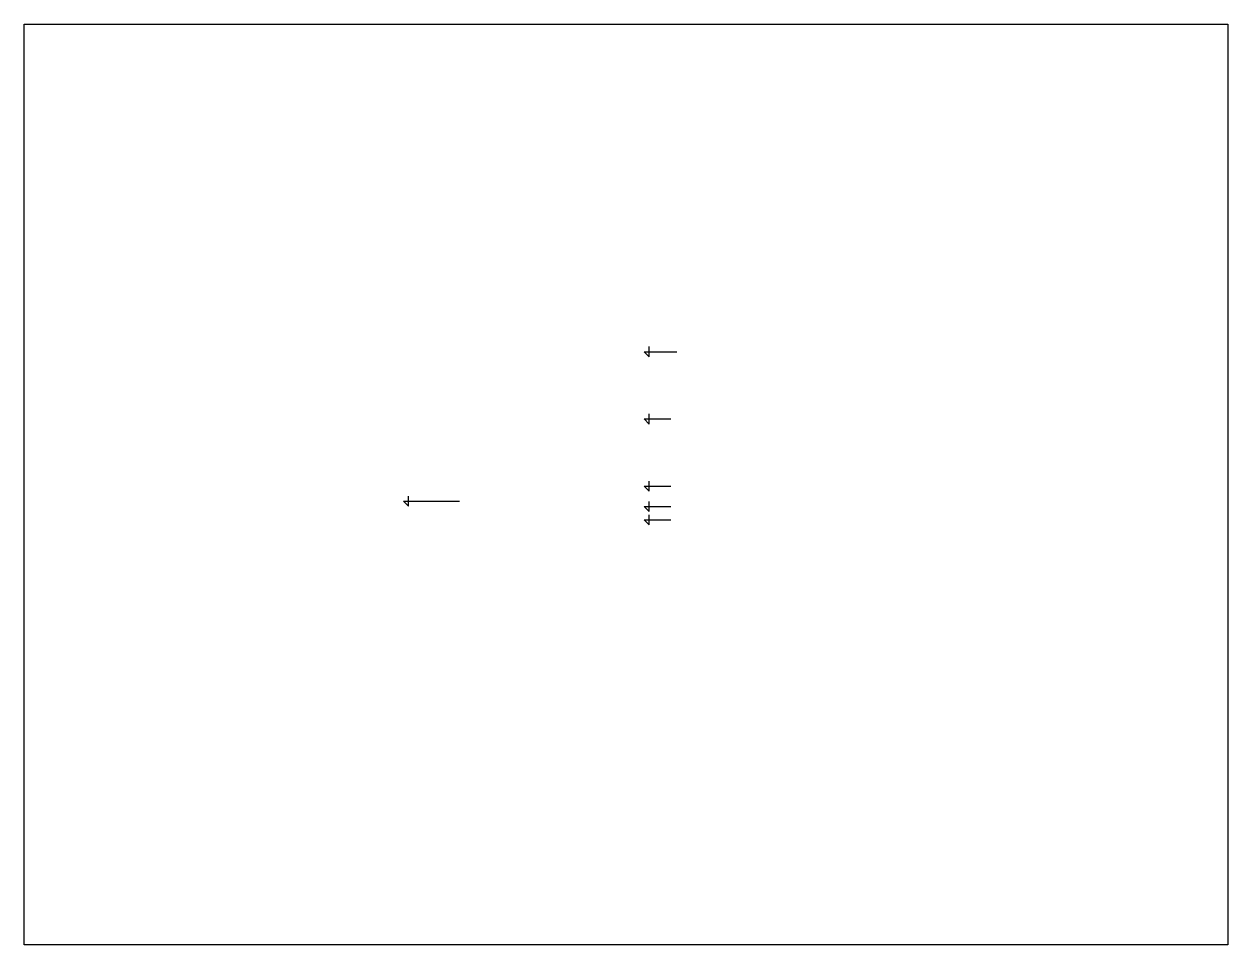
# Model space of a CAD drawing. Header units: inches. Extents: x 0 to 1653726, y 64327 to 706615.
# Drawn here: x 0 to 8943, y 64327 to 71170 of the extents above.
import ezdxf

# ---------------------------------------------------------------- set-up
doc = ezdxf.new("R2010")
doc.units = ezdxf.units.IN
doc.header["$MEASUREMENT"] = 0
doc.layers.add('003-LIMITES_EXTERIORES_DE_EDIF', color=7, linetype='Continuous', lineweight=30)
doc.layers.add('ROJO', color=1, linetype='Continuous')

msp = doc.modelspace()

# ---------------------------------------------------------------- linework, layer by layer
at = {"layer": '003-LIMITES_EXTERIORES_DE_EDIF'}
msp.add_lwpolyline([(0, 71169.8), (8942.8, 71169.8), (8942.8, 64326.5), (0, 64326.5)], close=True, dxfattribs=at)
at = {"layer": 'ROJO'}
for p, q in [((4642.7, 68697.5), (4642.7, 68772.5)), ((4605.2, 68735), (4850.2, 68735)), ((4605.2, 68735), (4642.7, 68697.5)), ((4605.2, 68235), (4805.2, 68235)), ((4605.2, 68235), (4642.7, 68197.5)), ((4642.7, 68197.5), (4642.7, 68272.5)), ((4605.2, 67735), (4805.2, 67735)), ((4605.2, 67735), (4642.7, 67697.5)), ((4642.7, 67697.5), (4642.7, 67772.5)), ((2817.8, 67625), (3234.3, 67625)), ((2817.8, 67625), (2855.3, 67587.5)), ((2855.3, 67587.5), (2855.3, 67662.5)), ((4642.7, 67547.5), (4642.7, 67622.5)), ((4605.2, 67585), (4805.2, 67585)), ((4605.2, 67585), (4642.7, 67547.5)), ((4642.7, 67447.5), (4642.7, 67522.5)), ((4605.2, 67485), (4805.2, 67485)), ((4605.2, 67485), (4642.7, 67447.5))]:
    msp.add_line(p, q, dxfattribs=at)

doc.saveas('drawing.dxf')
